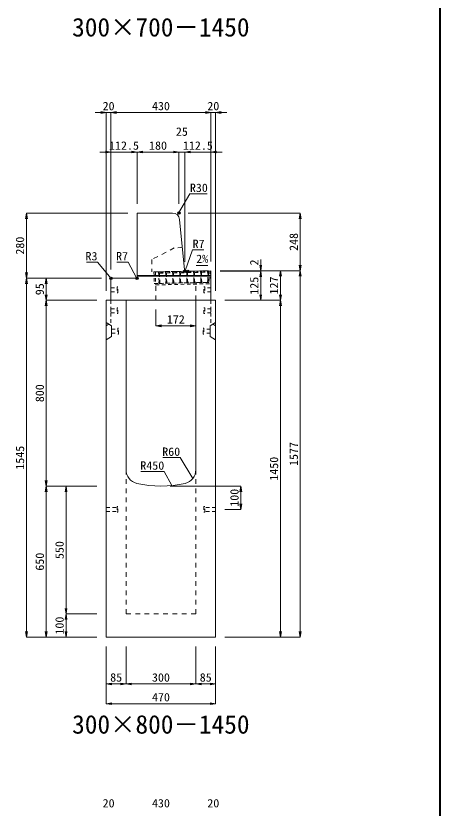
# Model space of a CAD drawing. Units: millimetres at full size; some dimension numbers follow another scale. Extents: x -18734 to 51600, y -18820 to 17820.
# Drawn here: x 22776 to 24600, y 8914 to 12324 of the extents above; entities that cross this region are included whole.
import ezdxf
from ezdxf.enums import TextEntityAlignment as Align

# ---------------------------------------------------------------- set-up
doc = ezdxf.new("R2010")
doc.units = ezdxf.units.MM
doc.header["$LTSCALE"] = 20
doc.header["$PDMODE"] = 32
doc.header["$PDSIZE"] = 10
doc.linetypes.add('USER1', pattern=[2, 1, -1])
doc.linetypes.add('USER2', pattern=[1.35, 0.75, -0.6])
for name, color, linetype, lineweight in [('インサート', 3, 'USER2', 9), ('グレーチング', 7, 'USER2', 5), ('受枠', 3, 'USER2', 9), ('図枠', 7, 'Continuous', 5), ('寸法線', 7, 'Continuous', 13), ('引出線', 4, 'Continuous', 13), ('本体', 2, 'Continuous', 13), ('目地', 132, 'Continuous', 5)]:
    doc.layers.add(name, color=color, linetype=linetype, lineweight=lineweight)
doc.layers.add('作業エリア', color=11, linetype='Continuous')
doc.layers.add('文字', color=7, linetype='Continuous')
doc.styles.add('ＭＳ 明朝', font='')
doc.styles.get('ＭＳ 明朝').set_extended_font_data('MS Mincho')

# ---------------------------------------------------------------- blocks, each defined once
blk = doc.blocks.new('open_arrow')
at = {"color": 0, "linetype": 'Continuous', "lineweight": -2}
blk.add_lwpolyline([(7.5, 1.25), (0, 0), (7.5, -1.25)], dxfattribs=at)

msp = doc.modelspace()

# ---------------------------------------------------------------- linework, layer by layer
at = {"layer": 'インサート'}
for p, q in [((23185, 11153.5), (23212, 11153.5)), ((23185, 11153.5), (23185, 11136.5)), ((23215, 11157.5), (23212, 11157.5)), ((23212, 11157.5), (23212, 11132.5)), ((23215, 11132.5), (23215, 11157.5)), ((23585, 11157.5), (23588, 11157.5)), ((23585, 11132.5), (23585, 11157.5)), ((23588, 11157.5), (23588, 11132.5)), ((23615, 11153.5), (23588, 11153.5)), ((23615, 11153.5), (23615, 11136.5)), ((23185, 11136.5), (23212, 11136.5)), ((23212, 11132.5), (23215, 11132.5)), ((23588, 11132.5), (23585, 11132.5)), ((23615, 11136.5), (23588, 11136.5)), ((23185, 11063.5), (23212, 11063.5)), ((23185, 11063.5), (23185, 11046.5)), ((23215, 11067.5), (23212, 11067.5)), ((23212, 11067.5), (23212, 11042.5)), ((23215, 11042.5), (23215, 11067.5)), ((23585, 11067.5), (23588, 11067.5)), ((23585, 11042.5), (23585, 11067.5)), ((23588, 11067.5), (23588, 11042.5)), ((23615, 11063.5), (23588, 11063.5)), ((23615, 11063.5), (23615, 11046.5)), ((23185, 11046.5), (23212, 11046.5)), ((23212, 11042.5), (23215, 11042.5)), ((23588, 11042.5), (23585, 11042.5)), ((23615, 11046.5), (23588, 11046.5)), ((23218.2, 10979.5), (23215.2, 10979.5)), ((23215.2, 10979.5), (23215.2, 10954.5)), ((23218.2, 10954.5), (23218.2, 10979.5)), ((23581.8, 10979.5), (23584.8, 10979.5)), ((23581.8, 10954.5), (23581.8, 10979.5)), ((23584.8, 10979.5), (23584.8, 10954.5)), ((23188.2, 10975.5), (23215.2, 10975.5)), ((23188.2, 10975.5), (23188.2, 10958.5)), ((23188.2, 10958.5), (23215.2, 10958.5)), ((23215.2, 10954.5), (23218.2, 10954.5)), ((23584.8, 10954.5), (23581.8, 10954.5)), ((23611.8, 10975.5), (23584.8, 10975.5)), ((23611.8, 10958.5), (23584.8, 10958.5)), ((23611.8, 10975.5), (23611.8, 10958.5)), ((23165, 10208.5), (23212, 10208.5)), ((23165, 10208.5), (23165, 10191.5)), ((23215, 10212.5), (23212, 10212.5)), ((23212, 10212.5), (23212, 10187.5)), ((23215, 10187.5), (23215, 10212.5)), ((23588, 10212.5), (23585, 10212.5)), ((23585, 10212.5), (23585, 10187.5)), ((23588, 10187.5), (23588, 10212.5)), ((23635, 10208.5), (23588, 10208.5)), ((23635, 10191.5), (23635, 10208.5)), ((23165, 10191.5), (23212, 10191.5)), ((23212, 10187.5), (23215, 10187.5)), ((23585, 10187.5), (23588, 10187.5)), ((23635, 10191.5), (23588, 10191.5))]:
    msp.add_line(p, q, dxfattribs=at)
at = {"layer": 'グレーチング'}
for p, q in [((23389.92, 11222.5), (23604.88, 11226.8)), ((23395.04, 11216.6), (23419.92, 11223.1)), ((23425.04, 11217.2), (23449.91, 11223.7)), ((23425.04, 11217.2), (23450.03, 11217.7)), ((23455.03, 11217.8), (23479.91, 11224.3)), ((23455.03, 11217.8), (23480.03, 11218.3)), ((23485.03, 11218.4), (23509.9, 11224.9)), ((23485.03, 11218.4), (23510.02, 11218.9)), ((23515.02, 11219), (23539.89, 11225.5)), ((23515.02, 11219), (23540.01, 11219.5)), ((23545.01, 11219.6), (23569.89, 11226.1)), ((23545.01, 11219.6), (23570.01, 11220.1)), ((23575.01, 11220.2), (23599.88, 11226.7)), ((23575.01, 11220.2), (23600, 11220.7)), ((23395.04, 11216.6), (23420.04, 11217.1)), ((23390.92, 11172.51), (23605.88, 11176.81))]:
    msp.add_line(p, q, dxfattribs=at)
for points in [[(23389.92, 11222.5), (23394.92, 11222.6), (23395.04, 11216.6), (23394.06, 11215.58), (23394.78, 11179.59), (23395.8, 11178.61), (23395.92, 11172.61), (23390.92, 11172.51), (23390.8, 11178.51), (23391.78, 11179.53), (23391.06, 11215.52), (23390.04, 11216.5)], [(23419.92, 11223.1), (23424.92, 11223.2), (23425.04, 11217.2), (23424.06, 11216.18), (23424.78, 11180.19), (23425.8, 11179.21), (23425.92, 11173.21), (23420.92, 11173.11), (23420.8, 11179.11), (23421.78, 11180.13), (23421.06, 11216.12), (23420.04, 11217.1)], [(23449.91, 11223.7), (23454.91, 11223.8), (23455.03, 11217.8), (23454.05, 11216.78), (23454.77, 11180.79), (23455.79, 11179.81), (23455.91, 11173.81), (23450.91, 11173.71), (23450.79, 11179.71), (23451.77, 11180.73), (23451.05, 11216.72), (23450.03, 11217.7)], [(23479.91, 11224.3), (23484.91, 11224.4), (23485.03, 11218.4), (23484.05, 11217.38), (23484.77, 11181.39), (23485.79, 11180.41), (23485.91, 11174.41), (23480.91, 11174.31), (23480.79, 11180.31), (23481.77, 11181.33), (23481.05, 11217.32), (23480.03, 11218.3)], [(23509.9, 11224.9), (23514.9, 11225), (23515.02, 11219), (23514.04, 11217.98), (23514.76, 11181.99), (23515.78, 11181.01), (23515.9, 11175.01), (23510.9, 11174.91), (23510.78, 11180.91), (23511.76, 11181.93), (23511.04, 11217.92), (23510.02, 11218.9)], [(23539.89, 11225.5), (23544.89, 11225.6), (23545.01, 11219.6), (23544.03, 11218.58), (23544.75, 11182.59), (23545.77, 11181.61), (23545.89, 11175.61), (23540.89, 11175.51), (23540.77, 11181.51), (23541.75, 11182.53), (23541.03, 11218.52), (23540.01, 11219.5)], [(23569.89, 11226.1), (23574.89, 11226.2), (23575.01, 11220.2), (23574.03, 11219.18), (23574.75, 11183.19), (23575.77, 11182.21), (23575.89, 11176.21), (23570.89, 11176.11), (23570.77, 11182.11), (23571.75, 11183.13), (23571.03, 11219.12), (23570.01, 11220.1)], [(23599.88, 11226.7), (23604.88, 11226.8), (23605, 11220.8), (23604.02, 11219.78), (23604.74, 11183.79), (23605.76, 11182.81), (23605.88, 11176.81), (23600.88, 11176.71), (23600.76, 11182.71), (23601.74, 11183.73), (23601.02, 11219.72), (23600, 11220.7)]]:
    msp.add_lwpolyline(points, close=True, dxfattribs=at)
at = {"layer": '作業エリア'}
for p in [(23477.5, 11475), (23502.5, 11225), (23515, 11225), (23185, 11195), (23297.5, 11195)]:
    msp.add_point(p, dxfattribs=at)
at = {"layer": '受枠'}
for p, q in [((23369.93, 11222.1), (23612.88, 11226.96)), ((23369.93, 11222.1), (23370.93, 11172.11)), ((23375.93, 11222.22), (23377.05, 11166.23)), ((23606.88, 11226.84), (23607.88, 11176.85)), ((23612.88, 11226.96), (23614, 11170.97)), ((23370.93, 11172.11), (23607.88, 11176.85)), ((23377.05, 11166.23), (23614, 11170.97)), ((23550.89, 11175.71), (23551.01, 11169.71))]:
    msp.add_line(p, q, dxfattribs=at)
at = {"layer": '図枠', "lineweight": 40}
msp.add_line((24600, 600), (24600, 17220), dxfattribs=at)
at = {"layer": '寸法線'}
for p, q in [((23233, 11907.69), (23117, 11907.69)), ((23165, 11140), (23165, 11907.69)), ((23185, 11907.69), (23615, 11907.69)), ((23185, 11232), (23185, 11907.69)), ((23185, 11232), (23185, 11907.69)), ((23567, 11907.69), (23683, 11907.69)), ((23615, 11267), (23615, 11907.69)), ((23615, 11267), (23615, 11907.69)), ((23635, 11140), (23635, 11907.69)), ((23137, 11737.69), (23297.5, 11737.69)), ((23185, 11232), (23185, 11737.69)), ((23297.5, 11737.69), (23477.5, 11737.69)), ((23297.5, 11515), (23297.5, 11737.69)), ((23297.5, 11515), (23297.5, 11737.69)), ((23429.5, 11737.69), (23550.5, 11737.69)), ((23477.5, 11515), (23477.5, 11737.69)), ((23477.5, 11515), (23477.5, 11737.69)), ((23502.5, 11265), (23502.5, 11737.69)), ((23502.5, 11737.69), (23663, 11737.69)), ((23502.5, 11265), (23502.5, 11737.69)), ((23615, 11267), (23615, 11737.69)), ((22822.06, 11195), (22822.06, 11475)), ((23257.5, 11475), (22822.06, 11475)), ((23517.5, 11475), (23998.78, 11475)), ((23998.78, 11227), (23998.78, 11475)), ((23828.78, 11177), (23828.78, 11275)), ((23655, 11227), (23998.78, 11227)), ((23655, 11227), (23913.78, 11227)), ((23655, 11227), (23828.78, 11227)), ((23655, 11227), (23998.78, 11227)), ((23655, 11225), (23828.78, 11225)), ((23655, 11225), (23828.78, 11225)), ((23828.78, 11100), (23828.78, 11225)), ((23913.78, 11100), (23913.78, 11227)), ((23998.78, 11227), (23998.78, 9650)), ((22822.06, 9650), (22822.06, 11195)), ((23145, 11195), (22822.06, 11195)), ((23145, 11195), (22822.06, 11195)), ((22907.06, 11100), (22907.06, 11195)), ((23145, 11195), (22907.06, 11195)), ((22907.06, 11100), (22907.06, 10300)), ((23125, 11100), (22907.06, 11100)), ((23125, 11100), (22907.06, 11100)), ((23675, 11100), (23913.78, 11100)), ((23675, 11100), (23913.78, 11100)), ((23675, 11100), (23828.78, 11100)), ((23913.78, 11100), (23913.78, 9650)), ((23378, 11060), (23378, 10989.77)), ((23378, 10989.77), (23550, 10989.77)), ((23125, 10300), (22907.06, 10300)), ((22907.06, 9650), (22907.06, 10300)), ((23125, 10300), (22907.06, 10300)), ((22992.06, 10300), (22992.06, 9750)), ((23125, 10300), (22992.06, 10300)), ((23440, 10300), (23743.78, 10300)), ((23743.78, 10300), (23743.78, 10200)), ((23675, 10200), (23743.78, 10200)), ((23125, 9750), (22992.06, 9750)), ((22992.06, 9750), (22992.06, 9650)), ((23125, 9750), (22992.06, 9750)), ((23125, 9650), (22822.06, 9650)), ((23125, 9650), (22907.06, 9650)), ((23125, 9650), (22992.06, 9650)), ((23675, 9650), (23913.78, 9650)), ((23675, 9650), (23998.78, 9650)), ((23165, 9610), (23165, 9448.84)), ((23165, 9610), (23165, 9363.84)), ((23250, 9610), (23250, 9448.84)), ((23250, 9610), (23250, 9448.84)), ((23550, 9610), (23550, 9448.84)), ((23550, 9610), (23550, 9448.84)), ((23635, 9610), (23635, 9448.84)), ((23635, 9610), (23635, 9363.84)), ((23165, 9448.84), (23250, 9448.84)), ((23250, 9448.84), (23550, 9448.84)), ((23550, 9448.84), (23635, 9448.84)), ((23165, 9363.84), (23635, 9363.84))]:
    msp.add_line(p, q, dxfattribs=at)
at = {"layer": '引出線'}
for points in [[(23470.48, 11467.24), (23524.33, 11558.64), (23599, 11558.64)], [(23504.14, 11226.81), (23536.08, 11317.58), (23584.01, 11317.58)], [(23185.88, 11194.12), (23127.15, 11264.49), (23079.43, 11264.49)], [(23295.45, 11197.05), (23258.75, 11264.49), (23210.82, 11264.49)], [(23552.12, 11249.12), (23600.83, 11250.1), (23552.08, 11249.12)], [(23537.07, 10333.32), (23482.66, 10423.21), (23407.98, 10423.21)], [(23446.44, 10302.4), (23414.22, 10363.55), (23313.21, 10363.55)]]:
    msp.add_lwpolyline(points, dxfattribs=at)
at = {"layer": '本体'}
for p, q in [((23297.5, 11475), (23297.5, 11202)), ((23297.5, 11475), (23450.35, 11475)), ((23480.2, 11447.99), (23501.87, 11231.3)), ((23515, 11225), (23508.83, 11225)), ((23615, 11227), (23515, 11225)), ((23615, 11227), (23615, 11100)), ((23185, 11192), (23185, 11100)), ((23290.5, 11195), (23188, 11195)), ((23165, 11100), (23165, 9650)), ((23165, 11100), (23250, 11100)), ((23185, 11100), (23615, 11100)), ((23250, 11100), (23250, 10370.53)), ((23550, 11100), (23635, 11100)), ((23550, 11100), (23550, 10370.53)), ((23635, 11100), (23635, 9650)), ((23165, 9650), (23635, 9650))]:
    msp.add_line(p, q, dxfattribs=at)
at = {"layer": '本体', "linetype": 'USER1'}
for p, q in [((23457.5, 11325), (23360.5, 11275)), ((23492.2, 11328), (23457.5, 11325)), ((23360.5, 11275), (23360.5, 11221.91)), ((23515, 11225), (23360.5, 11221.91)), ((23378, 11100), (23378, 11172.25)), ((23550, 11100), (23550, 11175.69))]:
    msp.add_line(p, q, dxfattribs=at)
at = {"layer": '本体', "linetype": 'USER2', "lineweight": 9}
for p, q in [((23185, 11003), (23185, 11100)), ((23615, 11003), (23615, 11100)), ((23165, 10990.5), (23185, 11003)), ((23635, 10990.5), (23615, 11003))]:
    msp.add_line(p, q, dxfattribs=at)
at = {"layer": '本体', "lineweight": 9}
for p, q in [((23165, 11004), (23188.2, 10989.5)), ((23188.2, 10989.5), (23188.2, 10944.5)), ((23634.58, 11003.74), (23611.8, 10989.5)), ((23611.8, 10989.5), (23611.8, 10944.5)), ((23188.2, 10944.5), (23165, 10930)), ((23611.8, 10944.5), (23635, 10930))]:
    msp.add_line(p, q, dxfattribs=at)
at = {"layer": '本体', "linetype": 'USER1', "lineweight": 15}
for p, q in [((23250, 10370.53), (23250, 9750)), ((23550, 10370.53), (23550, 9750)), ((23250, 9750), (23550, 9750))]:
    msp.add_line(p, q, dxfattribs=at)
at = {"layer": '本体'}
for centre, radius, start, end in [((23450.35, 11445), 30, 5.71059, 90), ((23508.83, 11232), 7, 185.71059, 270), ((23188, 11192), 3, 90, 180), ((23290.5, 11202), 7, 270, 0), ((23310, 10370.53), 60, 180, 256.65764), ((23490, 10370.53), 60, 283.34236, 0), ((23400, 10750), 450, 256.65764, 283.34236)]:
    msp.add_arc(centre, radius, start, end, dxfattribs=at)
at = {"layer": '目地'}
for p, q in [((23615, 11207), (23297.5, 11207)), ((23615, 11203), (23297.5, 11203))]:
    msp.add_line(p, q, dxfattribs=at)

# ---------------------------------------------------------------- block references
at = {"layer": '寸法線', "xscale": 3.2, "yscale": 3.2}
for p, rotation in [((23165, 11907.69), 180), ((23615, 11907.69), 180), ((23615, 11907.69), 180), ((23185, 11737.69), 180), ((23297.5, 11737.69), 180), ((23477.5, 11737.69), 180), ((23477.5, 11737.69), 180), ((22822.06, 11475), 270), ((23998.78, 11475), 270), ((22822.06, 11195), 90), ((23828.78, 11227), 90), ((23828.78, 11225), 270), ((23828.78, 11225), 270), ((23913.78, 11227), 270), ((23998.78, 11227), 90), ((23998.78, 11227), 270), ((22822.06, 11195), 270), ((22907.06, 11195), 270), ((22907.06, 11100), 90), ((23828.78, 11100), 90), ((23913.78, 11100), 90), ((22907.06, 11100), 270), ((23913.78, 11100), 270), ((23550, 10989.77), 180), ((22907.06, 10300), 90), ((22907.06, 10300), 270), ((22992.06, 10300), 270), ((23743.78, 10300), 270), ((23743.78, 10200), 90), ((22992.06, 9750), 90), ((22992.06, 9750), 270), ((22822.06, 9650), 90), ((22907.06, 9650), 90), ((22992.06, 9650), 90), ((23913.78, 9650), 90), ((23998.78, 9650), 90), ((23250, 9448.84), 180), ((23550, 9448.84), 180), ((23635, 9448.84), 180), ((23635, 9363.84), 180)]:
    msp.add_blockref('open_arrow', p, dxfattribs=dict(at, rotation=rotation))
for p in [(23185, 11907.69), (23185, 11907.69), (23635, 11907.69), (23297.5, 11737.69), (23502.5, 11737.69), (23502.5, 11737.69), (23615, 11737.69), (23378, 10989.77), (23165, 9448.84), (23250, 9448.84), (23550, 9448.84), (23165, 9363.84)]:
    msp.add_blockref('open_arrow', p, dxfattribs=at)
at = {"layer": '引出線', "xscale": 0.0533, "yscale": 0.0533}
for p, rotation in [((23470.48, 11467.24), 59.5), ((23504.14, 11226.81), 70.6), ((23552.12, 11249.12), 1.1), ((23185.88, 11194.12), 129.8), ((23295.45, 11197.05), 118.6), ((23537.07, 10333.32), 121.2), ((23446.44, 10302.4), 117.8)]:
    msp.add_blockref('open_arrow', p, dxfattribs=dict(at, rotation=rotation))

# ---------------------------------------------------------------- texts
at = {"layer": '寸法線', "style": 'ＭＳ 明朝', "width": 1.05}
for s, p in [('20', (23175, 11935.69)), ('430', (23400, 11935.69)), ('20', (23625, 11935.69)), ('25', (23490, 11825.69)), ('112.5', (23241.25, 11765.69)), ('180', (23387.5, 11765.69)), ('112.5', (23558.75, 11765.69)), ('172', (23464, 11017.77)), ('85', (23207.5, 9476.84)), ('300', (23400, 9476.84)), ('85', (23592.5, 9476.84)), ('470', (23400, 9391.84)), ('20', (23175, 8935.69)), ('430', (23400, 8935.69)), ('20', (23625, 8935.69))]:
    msp.add_text(s, height=36.03, dxfattribs=at).set_placement(p, align=Align.MIDDLE_CENTER)
for s, p in [('280', (22794.06, 11335)), ('248', (23970.78, 11351)), ('2', (23800.78, 11262.59)), ('125', (23800.78, 11162.5)), ('127', (23885.78, 11163.5)), ('95', (22879.06, 11147.5)), ('800', (22879.06, 10700)), ('1545', (22794.06, 10422.5)), ('1577', (23970.78, 10438.5)), ('1450', (23885.78, 10375)), ('100', (23715.78, 10250)), ('550', (22964.06, 10025)), ('650', (22879.06, 9975)), ('100', (22964.06, 9700))]:
    msp.add_text(s, height=36.03, rotation=90, dxfattribs=at).set_placement(p, align=Align.MIDDLE_CENTER)
at = {"layer": '引出線', "style": 'ＭＳ 明朝', "width": 1.05}
for s, p in [('R30', (23524.33, 11601.84)), ('R7', (23536.08, 11360.78))]:
    msp.add_text(s, height=36.03, dxfattribs=at).set_placement(p, align=Align.TOP_LEFT)
for s, p in [('R3', (23127.15, 11307.69)), ('R7', (23258.75, 11307.69)), ('R60', (23482.66, 10466.41)), ('R450', (23414.22, 10406.75))]:
    msp.add_text(s, height=36.03, dxfattribs=at).set_placement(p, align=Align.TOP_RIGHT)
msp.add_text('2%', height=36.03, rotation=1.146, dxfattribs=at).set_placement((23551.15, 11296.02), align=Align.TOP_LEFT)
at = {"layer": '文字', "style": 'ＭＳ 明朝'}
for s, p in [('300×700－1450', (23399.52, 12275.03)), ('300×800－1450', (23399.52, 9275.03))]:
    msp.add_text(s, height=80.06, dxfattribs=at).set_placement(p, align=Align.MIDDLE_CENTER)

doc.saveas('drawing.dxf')
